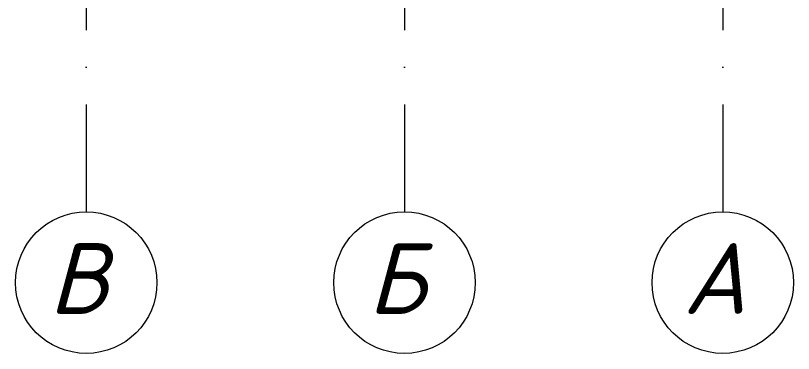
# Model space of a CAD drawing. Header units: millimetres. Extents: x 854812 to 1164625, y 589925 to 823301.
# Drawn here: x 929419 to 933819, y 806031 to 807940 of the extents above; entities that cross this region are included whole.
import ezdxf
from ezdxf.enums import TextEntityAlignment as Align

# ---------------------------------------------------------------- set-up
doc = ezdxf.new("R2010")
doc.units = ezdxf.units.MM
doc.linetypes.add('ACAD_ISO10W100', pattern=[18, 12, -3, 0, -3])
doc.linetypes.add('JIS_08_15', pattern=[17.25, 15, -0.75, 0.75, -0.75])
doc.layers.add('оси', color=50, linetype='JIS_08_15', lineweight=9)
doc.layers.add('текст', color=7, linetype='Continuous', lineweight=13)
doc.styles.add('Isocpeur', font='isocpeui.ttf')

msp = doc.modelspace()

# ---------------------------------------------------------------- linework, layer by layer
at = {"layer": 'оси', "color": 7, "linetype": 'ACAD_ISO10W100', "ltscale": 70}
for p, q in [((929819.1, 809957.8, 0), (929819.1, 806830.8, 0)), ((931619.1, 809957.8, 0), (931619.1, 806830.8, 0)), ((933419.1, 809957.8, 0), (933419.1, 806830.8, 0))]:
    msp.add_line(p, q, dxfattribs=at)
at = {"layer": 'текст', "color": 7}
for centre in [(929819.1, 806430.8, 0), (931619.1, 806430.8, 0), (933419.1, 806430.8, 0)]:
    msp.add_circle(centre, 400, dxfattribs=at)

# ---------------------------------------------------------------- texts
at = {"layer": 'текст', "color": 7, "style": 'Isocpeur'}
for s, p in [('В', (929772.7, 806254.4, 0)), ('Б', (931572.7, 806254.4, 0)), ('А', (933372.7, 806254.4, 0))]:
    msp.add_text(s, height=400, dxfattribs=at).set_placement(p, align=Align.CENTER)

doc.saveas('drawing.dxf')
